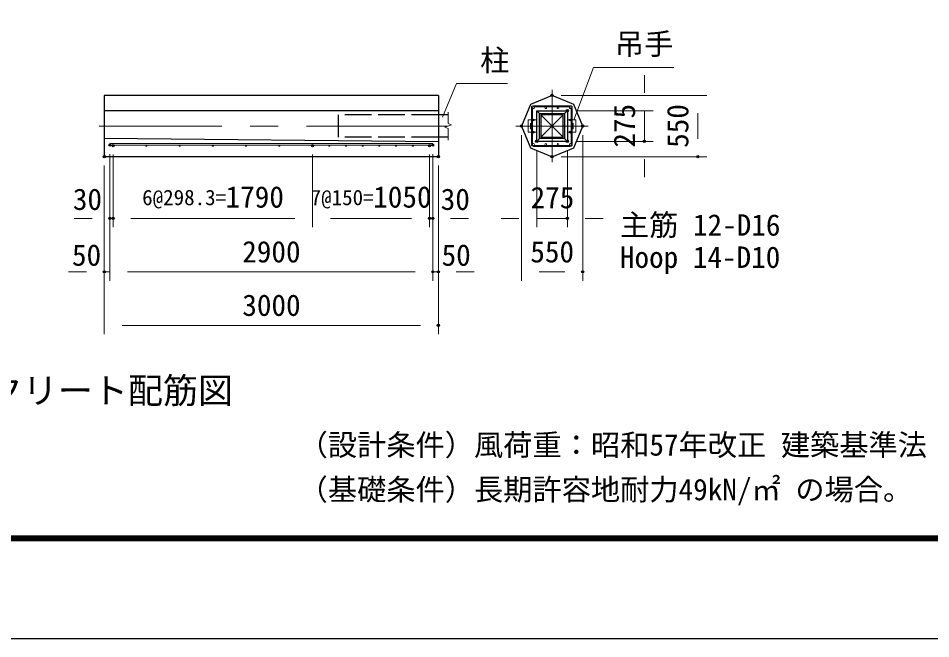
# Model space of a CAD drawing. Units: millimetres, scale not verified. Extents: x -16800 to 16800, y -11880 to 11880.
# Drawn here: x -3847 to 4346, y -11880 to -6311 of the extents above; entities that cross this region are included whole.
import ezdxf
from ezdxf.enums import TextEntityAlignment as Align

# ---------------------------------------------------------------- set-up
doc = ezdxf.new("R2010")
doc.units = ezdxf.units.MM
doc.header["$LTSCALE"] = 40
doc.header["$PDMODE"] = 32
doc.header["$PDSIZE"] = 20
doc.linetypes.add('DASHED', pattern=[7.5, 6, -1.5])
doc.linetypes.add('USER1', pattern=[50.8, 31.75, -6.35, 6.35, -6.35])
for name, color, linetype, lineweight in [('0-0_D-TTL-TXT', 7, 'Continuous', 13), ('0-1_D-STR1', 1, 'Continuous', 25), ('0-2_D-BMK', 2, 'USER1', 13), ('0-3_D-STR3', 3, 'Continuous', 13), ('0-5_D-STR-DIM', 7, 'Continuous', 13), ('0-6_D-STR-TXT', 7, 'Continuous', 13), ('0-7_D-STR4', 7, 'Continuous', 25), ('0-C_D-TTL', 7, 'Continuous', 25)]:
    doc.layers.add(name, color=color, linetype=linetype, lineweight=lineweight)
doc.layers.add('0-9_Defpoints', color=8, linetype='Continuous')
doc.styles.add('ＭＳ ゴシック', font='')
doc.styles.get('ＭＳ ゴシック').set_extended_font_data('MS Gothic')

msp = doc.modelspace()

# ---------------------------------------------------------------- linework, layer by layer
at = {"layer": '0-1_D-STR1'}
for p, q in [((11.83, -7178.87), (-74.93, -7178.87)), ((845.87, -7178.87), (1045.87, -7378.87)), ((845.87, -7378.87), (1045.87, -7178.87)), ((11.83, -7378.87), (-74.93, -7378.87))]:
    msp.add_line(p, q, dxfattribs=at)
at = {"layer": '0-1_D-STR1', "linetype": 'DASHED'}
msp.add_line((-74.93, -7378.87), (-974.93, -7378.87), dxfattribs=at)
msp.add_lwpolyline([(-74.93, -7178.87), (-974.93, -7178.87), (-974.93, -7378.87)], dxfattribs=at)
at = {"layer": '0-1_D-STR1'}
msp.add_lwpolyline([(845.87, -7378.87), (1045.87, -7378.87), (1045.87, -7178.87), (845.87, -7178.87)], close=True, dxfattribs=at)
at = {"layer": '0-2_D-BMK'}
for p, q in [((945.87, -6953.87), (945.87, -7603.87)), ((11.83, -7278.87), (-3120.78, -7278.87)), ((620.87, -7278.87), (1270.87, -7278.87))]:
    msp.add_line(p, q, dxfattribs=at)
at = {"layer": '0-3_D-STR3'}
for p, q in [((760.69, -7443.87), (760.69, -7113.87)), ((770.69, -7443.87), (770.69, -7113.87)), ((1108.69, -7095.87), (778.69, -7095.87)), ((1108.69, -7105.87), (778.69, -7105.87)), ((1116.69, -7443.87), (1116.69, -7113.87)), ((1126.69, -7443.87), (1126.69, -7113.87)), ((731.37, -7223.87), (731.37, -7333.87)), ((808.37, -7223.87), (731.37, -7223.87)), ((751.69, -7258.37), (751.69, -7299.37)), ((760.69, -7258.37), (760.69, -7299.37)), ((1083.37, -7223.87), (1160.37, -7223.87)), ((1126.69, -7258.37), (1126.69, -7299.37)), ((1135.69, -7258.37), (1135.69, -7299.37)), ((1160.37, -7223.87), (1160.37, -7333.87)), ((808.37, -7333.87), (731.37, -7333.87)), ((1083.37, -7333.87), (1160.37, -7333.87)), ((-124.93, -7433.69), (-3024.93, -7433.69)), ((-3024.93, -7435.19), (-3024.93, -7448.19)), ((-124.93, -7449.69), (-3024.93, -7449.69)), ((-124.93, -7433.69), (-124.93, -7449.69)), ((1108.69, -7451.87), (778.69, -7451.87)), ((1108.69, -7461.87), (778.69, -7461.87))]:
    msp.add_line(p, q, dxfattribs=at)
for centre, radius in [((778.69, -7113.87), 8), ((888.69, -7113.87), 8), ((998.69, -7113.87), 6.5), ((1108.69, -7113.87), 8), ((778.69, -7223.87), 8), ((1108.69, -7223.87), 8), ((778.69, -7333.87), 8), ((1108.69, -7333.87), 8), ((-2994.93, -7454.69), 5), ((-2696.43, -7454.69), 5), ((-2398.13, -7454.69), 5), ((-2099.83, -7454.69), 5), ((-1801.53, -7454.69), 5), ((-1503.23, -7454.69), 5), ((-1204.93, -7454.69), 5), ((-1054.93, -7454.69), 5), ((-904.93, -7454.69), 5), ((-754.93, -7454.69), 5), ((-604.93, -7454.69), 5), ((-454.93, -7454.69), 5), ((-304.93, -7454.69), 5), ((-154.93, -7454.69), 5), ((778.69, -7443.87), 8), ((888.69, -7443.87), 8), ((998.69, -7443.87), 8), ((1108.69, -7443.87), 8)]:
    msp.add_circle(centre, radius, dxfattribs=at)
for centre, radius, start, end in [((778.69, -7113.87), 18, 90, 180), ((778.69, -7113.87), 8, 90, 180), ((1108.69, -7113.87), 18, 0, 90), ((1108.69, -7113.87), 8, 0, 90), ((756.19, -7258.37), 4.5, 0, 180), ((1131.19, -7258.37), 4.5, 0, 180), ((756.19, -7299.37), 4.5, 180, 0), ((1131.19, -7299.37), 4.5, 180, 0), ((778.69, -7443.87), 18, 180, 270), ((778.69, -7443.87), 8, 180, 270), ((1108.69, -7443.87), 8, 270, 0), ((1108.69, -7443.87), 18, 270, 0)]:
    msp.add_arc(centre, radius, start, end, dxfattribs=at)
at = {"layer": '0-5_D-STR-DIM'}
for p, q in [((1774.19, -6981.37), (1774.19, -6821.37)), ((1025.87, -7003.87), (2334.19, -7003.87)), ((11.83, -7153.87), (11.83, -7257.06)), ((1163.37, -7141.37), (1854.19, -7141.37)), ((1774.19, -7141.37), (1774.19, -7416.37)), ((2254.19, -7163.87), (2254.19, -7393.87)), ((41.78, -7267.97), (-18.13, -7289.77)), ((-18.13, -7289.77), (11.83, -7300.67)), ((11.83, -7257.06), (41.78, -7267.97)), ((11.83, -7300.67), (11.83, -7403.87)), ((670.87, -7358.87), (670.87, -8667.19)), ((1220.87, -7358.87), (1220.87, -8667.19)), ((1163.37, -7416.37), (1854.19, -7416.37)), ((-3024.93, -7529.69), (-3024.93, -8667.19)), ((-3024.93, -7529.69), (-3024.93, -8187.19)), ((-3024.93, -7529.69), (-3024.93, -8667.19)), ((-2994.93, -7534.69), (-2994.93, -8187.19)), ((-2994.93, -7534.69), (-2994.93, -8187.19)), ((-1204.93, -7534.69), (-1204.93, -8187.19)), ((-1204.93, -7534.69), (-1204.93, -8187.19)), ((-154.93, -7534.69), (-154.93, -8187.19)), ((-154.93, -7534.69), (-154.93, -8187.19)), ((-124.93, -7529.69), (-124.93, -8187.19)), ((-124.93, -7529.69), (-124.93, -8667.19)), ((-124.93, -7529.69), (-124.93, -8667.19)), ((808.37, -7496.37), (808.37, -8187.19)), ((1083.37, -7496.37), (1083.37, -8187.19)), ((1025.87, -7553.87), (2334.19, -7553.87)), ((1774.19, -7576.37), (1774.19, -7736.37)), ((-3074.93, -7633.87), (-3074.93, -9147.19)), ((-3074.93, -7633.87), (-3074.93, -8667.19)), ((-74.93, -7633.87), (-74.93, -9147.19)), ((-74.93, -7633.87), (-74.93, -8667.19)), ((-3184.93, -8107.19), (-3344.93, -8107.19)), ((-2994.93, -8107.19), (-3024.93, -8107.19)), ((-1364.93, -8107.19), (-2834.93, -8107.19)), ((-2834.93, -8107.19), (-2674.93, -8107.19)), ((-1044.93, -8107.19), (-314.93, -8107.19)), ((-314.93, -8107.19), (-474.93, -8107.19)), ((-154.93, -8107.19), (-124.93, -8107.19)), ((35.07, -8107.19), (195.07, -8107.19)), ((648.37, -8107.19), (488.37, -8107.19)), ((808.37, -8107.19), (1083.37, -8107.19)), ((1243.37, -8107.19), (1403.37, -8107.19)), ((-3234.93, -8587.19), (-3394.93, -8587.19)), ((-3024.93, -8587.19), (-3074.93, -8587.19)), ((-2864.93, -8587.19), (-284.93, -8587.19)), ((-2864.93, -8587.19), (-2704.93, -8587.19)), ((-284.93, -8587.19), (-444.93, -8587.19)), ((-124.93, -8587.19), (-74.93, -8587.19)), ((85.07, -8587.19), (245.07, -8587.19)), ((830.87, -8587.19), (1060.87, -8587.19)), ((-2914.93, -9067.19), (-234.93, -9067.19))]:
    msp.add_line(p, q, dxfattribs=at)
at = {"layer": '0-6_D-STR-TXT'}
for points in [[(2040.29, -6753.25), (1316.8, -6753.25), (1141.47, -7221.99)], [(546.02, -6896.27), (88.51, -6896.27), (-38.79, -7197.67)]]:
    msp.add_lwpolyline(points, dxfattribs=at)
at = {"layer": '0-7_D-STR4'}
for p, q in [((-74.93, -7003.87), (-3074.93, -7003.87)), ((-3074.93, -7003.87), (-3074.93, -7553.87)), ((-74.93, -7003.87), (-74.93, -7553.87)), ((-74.93, -7141.37), (-3074.93, -7141.37)), ((833.37, -7166.37), (808.37, -7141.37)), ((1083.37, -7141.37), (1058.37, -7166.37)), ((-3074.93, -7386.37), (-74.93, -7416.37)), ((808.37, -7416.37), (833.37, -7391.37)), ((1083.37, -7416.37), (1058.37, -7391.37)), ((-74.93, -7553.87), (-3074.93, -7553.87))]:
    msp.add_line(p, q, dxfattribs=at)
for points in [[(945.87, -7003.87), (751.41, -7084.41), (670.87, -7278.87), (751.41, -7473.32), (945.87, -7553.87), (1140.32, -7473.32), (1220.87, -7278.87), (1140.32, -7084.41)], [(1083.37, -7416.37), (808.37, -7416.37), (808.37, -7141.37), (1083.37, -7141.37)], [(1058.37, -7391.37), (833.37, -7391.37), (833.37, -7166.37), (1058.37, -7166.37)]]:
    msp.add_lwpolyline(points, close=True, dxfattribs=at)
at = {"layer": '0-9_Defpoints'}
for p in [(945.87, -7003.87), (1083.37, -7141.37), (670.87, -7278.87), (1220.87, -7278.87), (-3024.93, -7449.69), (-3024.93, -7449.69), (-2994.93, -7454.69), (-2994.93, -7454.69), (-1204.93, -7454.69), (-154.93, -7454.69), (-124.93, -7449.69), (808.37, -7416.37), (1083.37, -7416.37), (1083.37, -7416.37), (1774.19, -7416.37), (-3074.93, -7553.87), (-3074.93, -7553.87), (-74.93, -7553.87), (945.87, -7553.87), (2254.19, -7553.87), (-3024.93, -8107.19), (-2994.93, -8107.19), (-154.93, -8107.19), (-124.93, -8107.19), (1083.37, -8107.19), (-3074.93, -8587.19), (-124.93, -8587.19), (-74.93, -8587.19), (1220.87, -8587.19), (-74.93, -9067.19)]:
    msp.add_point(p, dxfattribs=at)
at = {"layer": '0-C_D-TTL', "color": 2}
msp.add_lwpolyline([(-16800, 11880), (16800, 11880), (16800, -11880), (-16800, -11880)], close=True, dxfattribs=at)
at = {"layer": '0-C_D-TTL'}
for points in [[(-15720, 11000), (15720, 11000), (15720, -11000), (-15720, -11000)], [(-15710, 10990), (15710, 10990), (15710, -10990), (-15710, -10990)], [(-15700, 10980), (15700, 10980), (15700, -10980), (-15700, -10980)], [(-15690, 10970), (15690, 10970), (15690, -10970), (-15690, -10970)], [(-15680, 10960), (15680, 10960), (15680, -10960), (-15680, -10960)]]:
    msp.add_lwpolyline(points, close=True, dxfattribs=at)

# ---------------------------------------------------------------- texts
at = {"layer": '0-0_D-TTL-TXT', "style": 'ＭＳ ゴシック'}
for s, height, p in [('P型基礎コンクリート配筋図', 230.8, (-5853.41, -9837.15)), ('（設計条件）風荷重：昭和57年改正 建築基準法・同施行令に基づく風圧力に準拠。', 192.4, (-1329.8, -10294.41)), ('（基礎条件）長期許容地耐力49kN/㎡ の場合。', 192.4, (-1329.8, -10694.41))]:
    msp.add_text(s, height=height, dxfattribs=at).set_placement(p, align=Align.BOTTOM_LEFT)
at = {"layer": '0-5_D-STR-DIM', "style": 'ＭＳ ゴシック'}
for s, p in [('275', (1748.64, -7472.27)), ('550', (2227.2, -7474.37))]:
    msp.add_text(s, height=192.4, rotation=90, dxfattribs=at).set_placement(p, align=Align.BOTTOM_LEFT)
for s, height, p in [('30', 192.4, (-3356.73, -8089.25)), ('6@298.3=', 138.4, (-2734.34, -8030.15)), ('1790', 192.4, (-1985.54, -8068.51)), ('7@150=', 138.4, (-1221.46, -8030.16)), ('1050', 192.4, (-659.86, -8068.52)), ('30', 192.4, (-54.13, -8089.25)), ('275', 192.4, (752.47, -8074.34)), ('50', 192.4, (-3364.66, -8590.19)), ('2900', 192.4, (-1835.93, -8560.19)), ('50', 192.4, (-46.2, -8590.19)), ('550', 192.4, (750.37, -8560.19)), ('3000', 192.4, (-1835.43, -9040.19))]:
    msp.add_text(s, height=height, dxfattribs=at).set_placement(p, align=Align.BOTTOM_LEFT)
at = {"layer": '0-6_D-STR-TXT', "style": 'ＭＳ ゴシック'}
for s, p in [('吊手', (1509.33, -6695.8)), ('柱', (300.33, -6841.86)), ('主筋 12-D16', (1555, -8320.08)), ('Hoop 14-D10', (1555, -8609.41))]:
    msp.add_text(s, height=192.4, dxfattribs=at).set_placement(p, align=Align.BOTTOM_LEFT)

doc.saveas('drawing.dxf')
